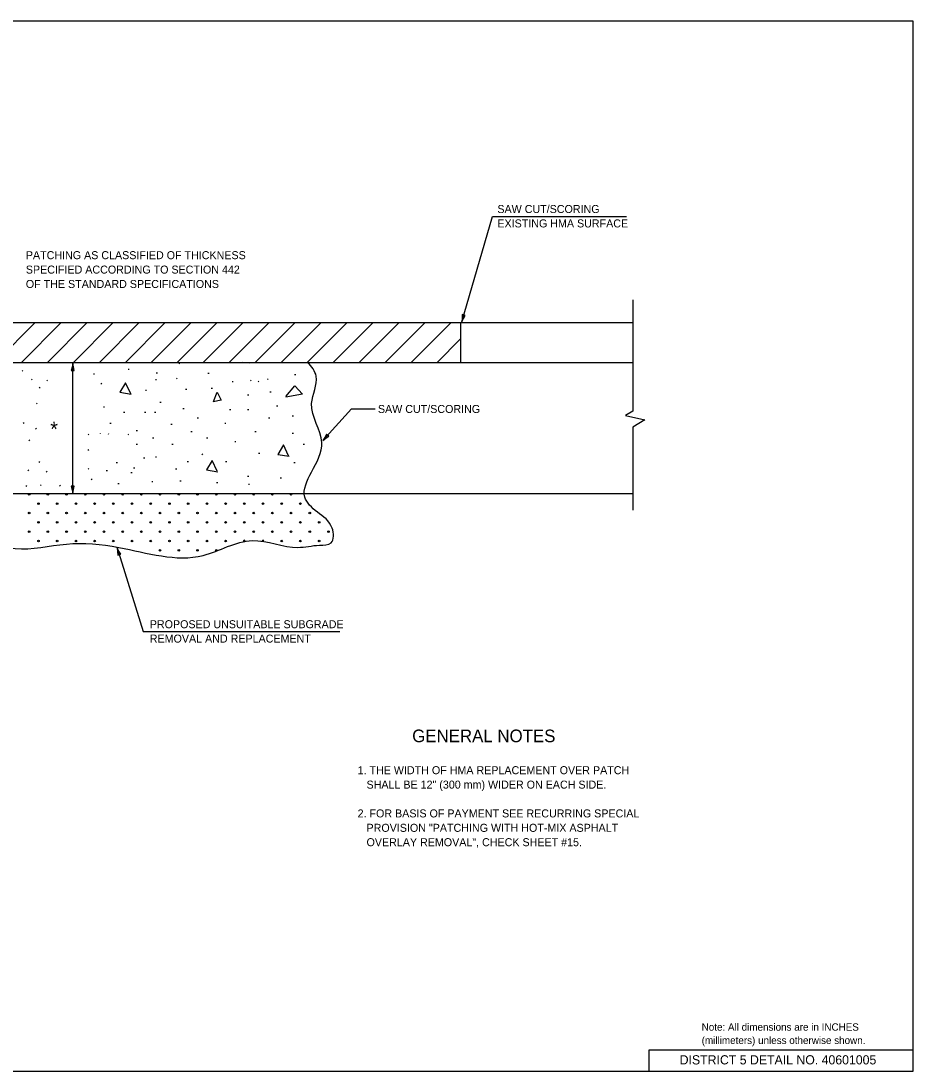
# Model space of a CAD drawing. Extents: x 2261383 to 2262013, y -3123725 to -3123325.
# Drawn here: x 2261673 to 2262012.9, y -3123724.9 to -3123324.9 of the extents above; entities that cross this region are included whole.
import ezdxf

# ---------------------------------------------------------------- set-up
doc = ezdxf.new("R2010")
doc.units = 0
for name, color, linetype in [('Default', 7, 'Continuous'), ('RD_Pr_Roadway_Dimensions', 7, 'Continuous'), ('RD_Pr_Roadway_Items', 7, 'Continuous'), ('RD_Pr_Roadway_Notes', 7, 'Continuous'), ('SH_General_Details', 7, 'Continuous')]:
    doc.layers.add(name, color=color, linetype=linetype)

msp = doc.modelspace()

# ---------------------------------------------------------------- linework, layer by layer
at = {"layer": 'Default'}
msp.add_lwpolyline([(2261382.9, -3123724.91), (2262012.9, -3123724.91), (2262012.9, -3123324.91), (2261382.9, -3123324.91)], close=True, dxfattribs=at)
at = {"layer": 'RD_Pr_Roadway_Dimensions'}
msp.add_line((2261692.76, -3123504.91), (2261692.76, -3123455.24), dxfattribs=at)
for points in [[(2261692.17, -3123458.04), (2261692.76, -3123458.04), (2261693.34, -3123458.04), (2261693, -3123456.64), (2261692.76, -3123455.24), (2261692.49, -3123456.73)], [(2261693.34, -3123502.11), (2261692.76, -3123502.11), (2261692.17, -3123502.11), (2261692.52, -3123503.51), (2261692.76, -3123504.91), (2261693.03, -3123503.42)]]:
    msp.add_lwpolyline(points, close=True, dxfattribs=at)
at = {"layer": 'RD_Pr_Roadway_Items'}
for p, q in [((2261906.11, -3123431.15), (2261906.11, -3123473.49)), ((2261553.22, -3123439.77), (2261840.55, -3123439.77)), ((2261663.3, -3123454.95), (2261678.48, -3123439.77)), ((2261673.2, -3123454.95), (2261688.38, -3123439.77)), ((2261683.1, -3123454.95), (2261698.28, -3123439.77)), ((2261693, -3123454.95), (2261708.18, -3123439.77)), ((2261702.9, -3123454.95), (2261718.08, -3123439.77)), ((2261712.8, -3123454.95), (2261727.98, -3123439.77)), ((2261722.7, -3123454.95), (2261737.88, -3123439.77)), ((2261732.6, -3123454.95), (2261747.78, -3123439.77)), ((2261742.5, -3123454.95), (2261757.68, -3123439.77)), ((2261752.4, -3123454.95), (2261767.59, -3123439.77)), ((2261762.3, -3123454.95), (2261777.49, -3123439.77)), ((2261772.2, -3123454.95), (2261787.39, -3123439.77)), ((2261782.1, -3123454.95), (2261797.29, -3123439.77)), ((2261792.01, -3123454.95), (2261807.19, -3123439.77)), ((2261801.91, -3123454.95), (2261817.09, -3123439.77)), ((2261811.81, -3123454.95), (2261826.99, -3123439.77)), ((2261821.71, -3123454.95), (2261836.89, -3123439.77)), ((2261840.55, -3123439.77), (2261840.55, -3123454.95)), ((2261840.55, -3123439.77), (2261906.11, -3123439.77)), ((2261831.61, -3123454.95), (2261840.55, -3123446.01)), ((2261553.22, -3123454.95), (2261840.55, -3123454.95)), ((2261733.26, -3123455.46), (2261733.57, -3123455.16)), ((2261840.55, -3123454.95), (2261906.11, -3123454.95)), ((2261673.48, -3123458.36), (2261673.79, -3123458.06)), ((2261700.62, -3123459.34), (2261701.1, -3123459.34)), ((2261713.82, -3123457.6), (2261714.3, -3123457.6)), ((2261724.59, -3123459), (2261725.07, -3123459)), ((2261744.27, -3123459.03), (2261744.75, -3123459.03)), ((2261777.29, -3123459.52), (2261777.77, -3123459.52)), ((2261677.04, -3123461.61), (2261677.29, -3123461.36)), ((2261682.89, -3123462), (2261683.15, -3123461.74)), ((2261703.5, -3123463.15), (2261703.8, -3123462.85)), ((2261724.24, -3123461.43), (2261724.72, -3123461.43)), ((2261732.33, -3123461.22), (2261732.53, -3123461.02)), ((2261753.45, -3123462.25), (2261753.93, -3123462.25)), ((2261760.52, -3123462.01), (2261760.77, -3123461.76)), ((2261763.42, -3123462.37), (2261763.72, -3123462.06)), ((2261767.02, -3123461.44), (2261767.27, -3123461.19)), ((2261680.05, -3123464.76), (2261680.36, -3123464.46)), ((2261720.42, -3123465.6), (2261720.9, -3123465.6)), ((2261735.7, -3123465.22), (2261736.18, -3123465.22)), ((2261745.5, -3123464.73), (2261745.98, -3123464.73)), ((2261759.33, -3123467.34), (2261759.81, -3123467.34)), ((2261767.9, -3123466.22), (2261768.38, -3123466.22)), ((2261678.96, -3123470.76), (2261679.21, -3123470.51)), ((2261704.44, -3123471.86), (2261704.92, -3123471.86)), ((2261725.98, -3123470.12), (2261726.46, -3123470.12)), ((2261770.45, -3123471.51), (2261770.93, -3123471.51)), ((2261712.09, -3123473.95), (2261712.57, -3123473.95)), ((2261720.07, -3123473.95), (2261720.55, -3123473.95)), ((2261723.9, -3123473.95), (2261724.38, -3123473.95)), ((2261734.67, -3123472.55), (2261735.15, -3123472.55)), ((2261752.52, -3123472.9), (2261753, -3123472.9)), ((2261759.33, -3123472.9), (2261759.81, -3123472.9)), ((2261776.35, -3123475.34), (2261776.83, -3123475.34)), ((2261906.11, -3123473.49), (2261903.33, -3123475.16)), ((2261903.33, -3123475.16), (2261910.74, -3123476.83)), ((2261673.87, -3123478.17), (2261674.21, -3123477.83)), ((2261706.87, -3123478.11), (2261707.35, -3123478.11)), ((2261730.15, -3123478.46), (2261730.63, -3123478.46)), ((2261740.22, -3123476.03), (2261740.7, -3123476.03)), ((2261750.65, -3123478.11), (2261751.13, -3123478.11)), ((2261767.32, -3123476.03), (2261767.8, -3123476.03)), ((2261910.74, -3123476.83), (2261906.11, -3123479.61)), ((2261906.11, -3123479.61), (2261906.11, -3123511.28)), ((2261678.62, -3123480.36), (2261678.95, -3123480.02)), ((2261698.58, -3123482.57), (2261698.83, -3123482.31)), ((2261703.27, -3123482.03), (2261703.33, -3123481.97)), ((2261706.35, -3123482.29), (2261706.55, -3123482.09)), ((2261713.88, -3123482.45), (2261714.09, -3123482.24)), ((2261716.95, -3123480.9), (2261717.43, -3123480.9)), ((2261723.2, -3123483.68), (2261723.68, -3123483.68)), ((2261737.79, -3123481.25), (2261738.27, -3123481.25)), ((2261743.7, -3123483.68), (2261744.18, -3123483.68)), ((2261762.11, -3123481.25), (2261762.59, -3123481.25)), ((2261776.35, -3123481.94), (2261776.83, -3123481.94)), ((2261676.06, -3123484.74), (2261676.4, -3123484.4)), ((2261716.95, -3123486.11), (2261717.43, -3123486.11)), ((2261730.5, -3123486.11), (2261730.98, -3123486.11)), ((2261754.47, -3123485.07), (2261754.95, -3123485.07)), ((2261780.52, -3123486.11), (2261781, -3123486.11)), ((2261698.54, -3123488.43), (2261698.88, -3123488.1)), ((2261719.73, -3123491.33), (2261720.21, -3123491.33)), ((2261724.24, -3123490.98), (2261724.72, -3123490.98)), ((2261741.93, -3123490.13), (2261742.26, -3123489.8)), ((2261763.5, -3123489.59), (2261763.98, -3123489.59)), ((2261675.63, -3123496.17), (2261675.97, -3123495.84)), ((2261679.93, -3123493.04), (2261680.27, -3123492.7)), ((2261698.62, -3123495.66), (2261698.95, -3123495.32)), ((2261709.31, -3123493.06), (2261709.79, -3123493.06)), ((2261715.91, -3123495.15), (2261716.39, -3123495.15)), ((2261731.89, -3123495.5), (2261732.37, -3123495.5)), ((2261736.4, -3123492.72), (2261736.88, -3123492.72)), ((2261750.99, -3123492.72), (2261751.47, -3123492.72)), ((2261777.05, -3123493.06), (2261777.53, -3123493.06)), ((2261682.63, -3123496.78), (2261682.97, -3123496.45)), ((2261699.78, -3123499.7), (2261700.12, -3123499.37)), ((2261705.49, -3123496.2), (2261705.97, -3123496.2)), ((2261714.87, -3123496.89), (2261715.35, -3123496.89)), ((2261759.33, -3123498.28), (2261759.81, -3123498.28)), ((2261771.84, -3123498.97), (2261772.32, -3123498.97)), ((2261674.97, -3123502.26), (2261675.3, -3123501.92)), ((2261680.44, -3123501.9), (2261680.78, -3123501.55)), ((2261687.74, -3123502.01), (2261688.08, -3123501.67)), ((2261710, -3123501.06), (2261710.48, -3123501.06)), ((2261722.85, -3123500.36), (2261723.33, -3123500.36)), ((2261733.62, -3123500.02), (2261734.1, -3123500.02)), ((2261747.52, -3123500.71), (2261748, -3123500.71)), ((2261759.68, -3123501.41), (2261760.16, -3123501.41)), ((2261608.51, -3123504.91), (2261780.91, -3123504.91)), ((2261780.91, -3123504.91), (2261906.11, -3123504.91))]:
    msp.add_line(p, q, dxfattribs=at)
for points in [[(2261760.01, -3123454.95), (2261760.17, -3123455.19), (2261757.44, -3123454.95)], [(2261714.84, -3123466.89), (2261712.92, -3123462.74), (2261710.75, -3123466.35), (2261715.08, -3123467.07)], [(2261773.95, -3123467.98), (2261777.41, -3123463.83), (2261780.3, -3123467.03), (2261773.89, -3123468.15)], [(2261746.38, -3123469.88), (2261747.77, -3123466.3), (2261749.32, -3123469.41), (2261746.21, -3123470.04)], [(2261774.94, -3123490.53), (2261773.02, -3123486.38), (2261770.85, -3123489.99), (2261775.18, -3123490.71)], [(2261747.84, -3123496.44), (2261745.92, -3123492.29), (2261743.75, -3123495.9), (2261748.08, -3123496.62)]]:
    msp.add_lwpolyline(points, dxfattribs=at)
for centre in [(2261676.15, -3123505.21), (2261683.28, -3123505.21), (2261690.4, -3123505.21), (2261697.53, -3123505.21), (2261704.66, -3123505.21), (2261711.79, -3123505.21), (2261718.92, -3123505.21), (2261726.04, -3123505.21), (2261733.17, -3123505.21), (2261740.3, -3123505.21), (2261747.43, -3123505.21), (2261754.56, -3123505.21), (2261761.69, -3123505.21), (2261768.81, -3123505.21), (2261775.94, -3123505.21), (2261679.71, -3123508.77), (2261686.84, -3123508.77), (2261693.97, -3123508.77), (2261701.1, -3123508.77), (2261708.22, -3123508.77), (2261715.35, -3123508.77), (2261722.48, -3123508.77), (2261729.61, -3123508.77), (2261736.74, -3123508.77), (2261743.87, -3123508.77), (2261750.99, -3123508.77), (2261758.12, -3123508.77), (2261765.25, -3123508.77), (2261772.38, -3123508.77), (2261779.51, -3123508.77), (2261676.15, -3123512.34), (2261679.71, -3123515.9), (2261683.28, -3123512.34), (2261686.84, -3123515.9), (2261690.4, -3123512.34), (2261693.97, -3123515.9), (2261697.53, -3123512.34), (2261701.1, -3123515.9), (2261704.66, -3123512.34), (2261708.22, -3123515.9), (2261711.79, -3123512.34), (2261715.35, -3123515.9), (2261718.92, -3123512.34), (2261722.48, -3123515.9), (2261726.04, -3123512.34), (2261729.61, -3123515.9), (2261733.17, -3123512.34), (2261736.74, -3123515.9), (2261740.3, -3123512.34), (2261743.87, -3123515.9), (2261747.43, -3123512.34), (2261750.99, -3123515.9), (2261754.56, -3123512.34), (2261758.12, -3123515.9), (2261761.69, -3123512.34), (2261765.25, -3123515.9), (2261768.81, -3123512.34), (2261772.38, -3123515.9), (2261775.94, -3123512.34), (2261779.51, -3123515.9), (2261783.07, -3123512.34), (2261786.63, -3123515.9), (2261676.15, -3123519.46), (2261683.28, -3123519.46), (2261690.4, -3123519.46), (2261697.53, -3123519.46), (2261704.66, -3123519.46), (2261711.79, -3123519.46), (2261718.92, -3123519.46), (2261726.04, -3123519.46), (2261733.17, -3123519.46), (2261740.3, -3123519.46), (2261747.43, -3123519.46), (2261754.56, -3123519.46), (2261761.69, -3123519.46), (2261768.81, -3123519.46), (2261775.94, -3123519.46), (2261783.07, -3123519.46), (2261790.2, -3123519.46), (2261679.71, -3123523.03), (2261686.84, -3123523.03), (2261693.97, -3123523.03), (2261701.1, -3123523.03), (2261708.22, -3123523.03), (2261715.35, -3123523.03), (2261722.48, -3123523.03), (2261729.61, -3123523.03), (2261736.74, -3123523.03), (2261743.87, -3123523.03), (2261750.99, -3123523.03), (2261772.38, -3123523.03), (2261779.51, -3123523.03), (2261786.63, -3123523.03), (2261726.04, -3123526.59), (2261733.17, -3123526.59), (2261740.3, -3123526.59), (2261747.43, -3123526.59)]:
    msp.add_circle(centre, 0.3, dxfattribs=at)
for centre, start, end in [((2261758.12, -3123523.03), 60.9147, 264.742), ((2261758.12, -3123523.03), 303.7768, 60.9147), ((2261765.25, -3123523.03), 122.8177, 203.0803), ((2261765.25, -3123523.03), 317.4166, 122.8177)]:
    msp.add_arc(centre, 0.3, start, end, dxfattribs=at)
msp.add_spline([(2261611.07, -3123455.29), (2261609.03, -3123460.64), (2261610.77, -3123468.47), (2261610.34, -3123478.04), (2261615.55, -3123487.61), (2261611.64, -3123499.79), (2261606.86, -3123507.61), (2261601.64, -3123516.31), (2261604.68, -3123521.53), (2261618.59, -3123522.41), (2261630.33, -3123523.27), (2261640.33, -3123525.45), (2261649.46, -3123523.27), (2261670.76, -3123525.89), (2261690.32, -3123524.15), (2261710.31, -3123525.45), (2261742.48, -3123528.49), (2261761.16, -3123522.84), (2261778.55, -3123525.45), (2261786.81, -3123524.58), (2261791.16, -3123523.71), (2261791.59, -3123518.05), (2261785.95, -3123511.97), (2261781.16, -3123506.31), (2261783.77, -3123496.74), (2261787.68, -3123485.43), (2261783.77, -3123470.65), (2261785.51, -3123460.2), (2261782.36, -3123454.86)], degree=3, dxfattribs=at)
at = {"layer": 'RD_Pr_Roadway_Notes'}
for p, q in [((2261840.94, -3123439.56), (2261852.64, -3123399.34)), ((2261852.64, -3123399.34), (2261903.75, -3123399.34)), ((2261787.99, -3123484.74), (2261798.96, -3123472.71)), ((2261798.96, -3123472.71), (2261807.93, -3123472.71)), ((2261709.68, -3123525.55), (2261719.61, -3123557.49)), ((2261719.61, -3123557.49), (2261794.48, -3123557.49))]:
    msp.add_line(p, q, dxfattribs=at)
for points in [[(2261842.28, -3123437.04), (2261841.72, -3123436.87), (2261841.16, -3123436.71), (2261841.1, -3123438.15), (2261840.94, -3123439.56), (2261841.62, -3123438.2)], [(2261790.31, -3123483.07), (2261789.87, -3123482.67), (2261789.44, -3123482.28), (2261788.75, -3123483.54), (2261787.99, -3123484.74), (2261789.19, -3123483.82)], [(2261709.95, -3123528.4), (2261710.51, -3123528.23), (2261711.07, -3123528.05), (2261710.33, -3123526.82), (2261709.68, -3123525.55), (2261709.86, -3123527.06)]]:
    msp.add_lwpolyline(points, close=True, dxfattribs=at)
at = {"layer": 'SH_General_Details'}
for p, q in [((2261912.38, -3123716.9), (2262012.9, -3123716.9)), ((2261912.38, -3123724.9), (2261912.38, -3123716.9))]:
    msp.add_line(p, q, dxfattribs=at)

# ---------------------------------------------------------------- texts
at = {"layer": 'RD_Pr_Roadway_Dimensions'}
for s, height, p in [('PATCHING AS CLASSIFIED OF THICKNESS ', 3.048, (2261674.88, -3123415.64)), ('SPECIFIED ACCORDING TO SECTION 442 ', 3.048, (2261674.88, -3123421.13)), ('OF THE STANDARD SPECIFICATIONS', 3.048, (2261674.88, -3123426.61)), ('*', 5.6, (2261684.19, -3123483.16))]:
    msp.add_text(s, height=height, dxfattribs=at).set_placement(p)
at = {"layer": 'RD_Pr_Roadway_Notes'}
for s, height, p in [('SAW CUT/SCORING', 3.048, (2261854.54, -3123398.05)), ('EXISTING HMA SURFACE', 3.048, (2261854.54, -3123403.54)), ('SAW CUT/SCORING', 3.048, (2261809.03, -3123474.23)), ('PROPOSED UNSUITABLE SUBGRADE', 3.048, (2261722.11, -3123556.23)), ('REMOVAL AND REPLACEMENT', 3.048, (2261722.11, -3123561.71)), ('GENERAL NOTES', 4.8, (2261822.09, -3123599.64)), ('1. THE WIDTH OF HMA REPLACEMENT OVER PATCH', 3.048, (2261801.29, -3123611.84)), ('   SHALL BE 12" (300 mm) WIDER ON EACH SIDE.', 3.048, (2261801.29, -3123617.33)), ('2. FOR BASIS OF PAYMENT SEE RECURRING SPECIAL', 3.048, (2261801.29, -3123628.3)), ('   PROVISION "PATCHING WITH HOT-MIX ASPHALT ', 3.048, (2261801.29, -3123633.79)), ('   OVERLAY REMOVAL", CHECK SHEET #15.', 3.048, (2261801.29, -3123639.27)), ('Note: All dimensions are in INCHES', 2.808, (2261932.38, -3123709.56)), ('(millimeters) unless otherwise shown.', 2.808, (2261932.38, -3123714.62))]:
    msp.add_text(s, height=height, dxfattribs=at).set_placement(p)
at = {"layer": 'SH_General_Details'}
msp.add_text('DISTRICT 5 DETAIL NO. 40601005', height=3.5, dxfattribs=at).set_placement((2261924, -3123722.4))

doc.saveas('drawing.dxf')
